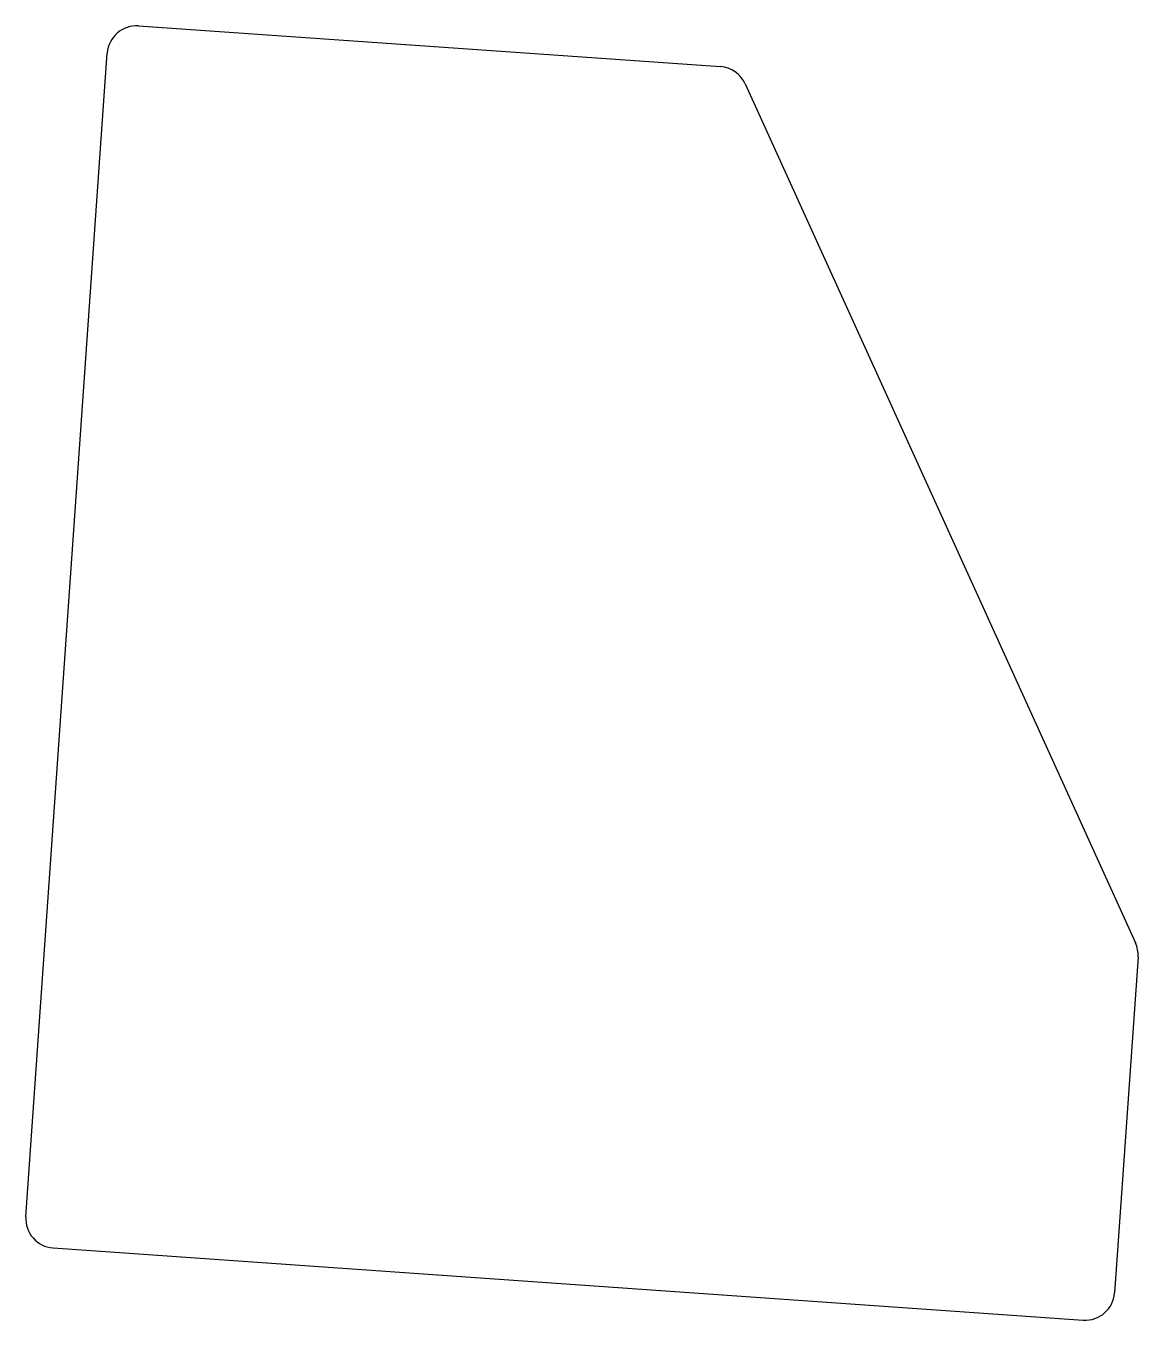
# Model space of a CAD drawing. Header units: millimetres. Extents: x 67.8 to 143.7, y 11.5 to 99.8.
import ezdxf

# ---------------------------------------------------------------- set-up
doc = ezdxf.new("R2010")
doc.units = ezdxf.units.MM

msp = doc.modelspace()

# ---------------------------------------------------------------- linework, layer by layer
for p, q in [((75.463, 99.841), (115.194, 97.063)), ((67.772, 18.539), (73.328, 97.985)), ((116.876, 95.895), (143.54, 37.245)), ((143.715, 36.278), (142.111, 13.341)), ((69.628, 16.405), (139.976, 11.486))]:
    msp.add_line(p, q)
for centre, start, end in [((75.323, 97.846), 86, 176), ((115.055, 95.068), 24.44864, 86), ((141.72, 36.418), 356, 24.44864), ((69.768, 18.4), 176, 266), ((140.116, 13.481), 266, 356)]:
    msp.add_arc(centre, 2, start, end)

doc.saveas('drawing.dxf')
